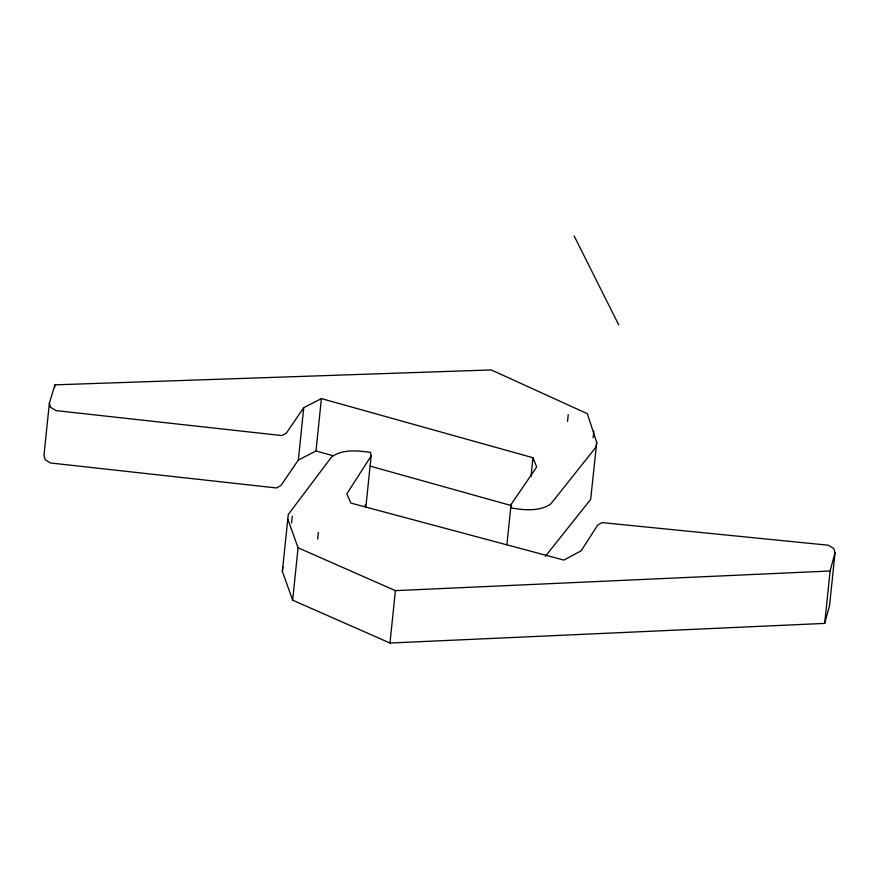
<?xml version="1.0" encoding="UTF-8"?>
<svg xmlns="http://www.w3.org/2000/svg" width="879" height="879" viewBox="0 0 879 879"><rect width="100%" height="100%" fill="white"/><g stroke="black" fill="none" stroke-linecap="round" stroke-linejoin="round"><path stroke-width="1.32" d="M545.332 556.363L590.655 499.404L596.72 442.489L587.359 413.712L491.251 369.927L54.937 384.848L49.367 403.109L43.95 455.498L45.181 459.695L50.51 462.98L276.402 487.955L280.884 485.582L298.322 460.058L303.738 407.658L321.406 398.594L532.949 457.739L536.684 466.98L511.062 504.502L506.897 544.804M54.652 387.529L54.937 384.848M371.136 455.981L346.831 493.866L350.875 503.074L563.857 560.088L581.173 550.803L597.709 525.038L602.104 522.609L828.26 545.211L833.688 548.441L835.05 552.638L829.633 605.038L824.689 623.398L389.979 643.032L292.663 600.181L282.357 571.438L288.268 514.512L331.57 456.937C342.535 449.004 357.874 450.509 370.553 452.465L371.136 455.981L365.862 507.029M291.586 523.027L292.278 516.259M292.663 600.181L298.069 547.782L287.774 519.049M298.322 460.058L315.99 450.982L321.406 398.594M317.66 539.047L318.352 532.289M389.979 643.032L395.396 590.644L298.069 547.782M531.004 476.55L532.949 457.739M567.526 421.513L568.23 414.756M593.116 437.775L593.819 431.018M824.689 623.398L830.106 570.998L835.05 552.638M282.357 571.438L282.851 566.9M596.72 442.489L596.072 447.004L550.748 503.975C539.596 511.721 524.258 510.128 511.534 508.007L511.062 504.502M303.738 407.658L286.301 433.193L281.818 435.566L55.915 410.592L50.586 407.307L49.367 403.109M395.396 590.644L830.106 570.998M315.99 450.982L333.174 455.783M370.202 466.134L511.666 505.7M574.141 235.968L618.717 324.878M365.137 504.865L365.521 507.205"/></g></svg>
